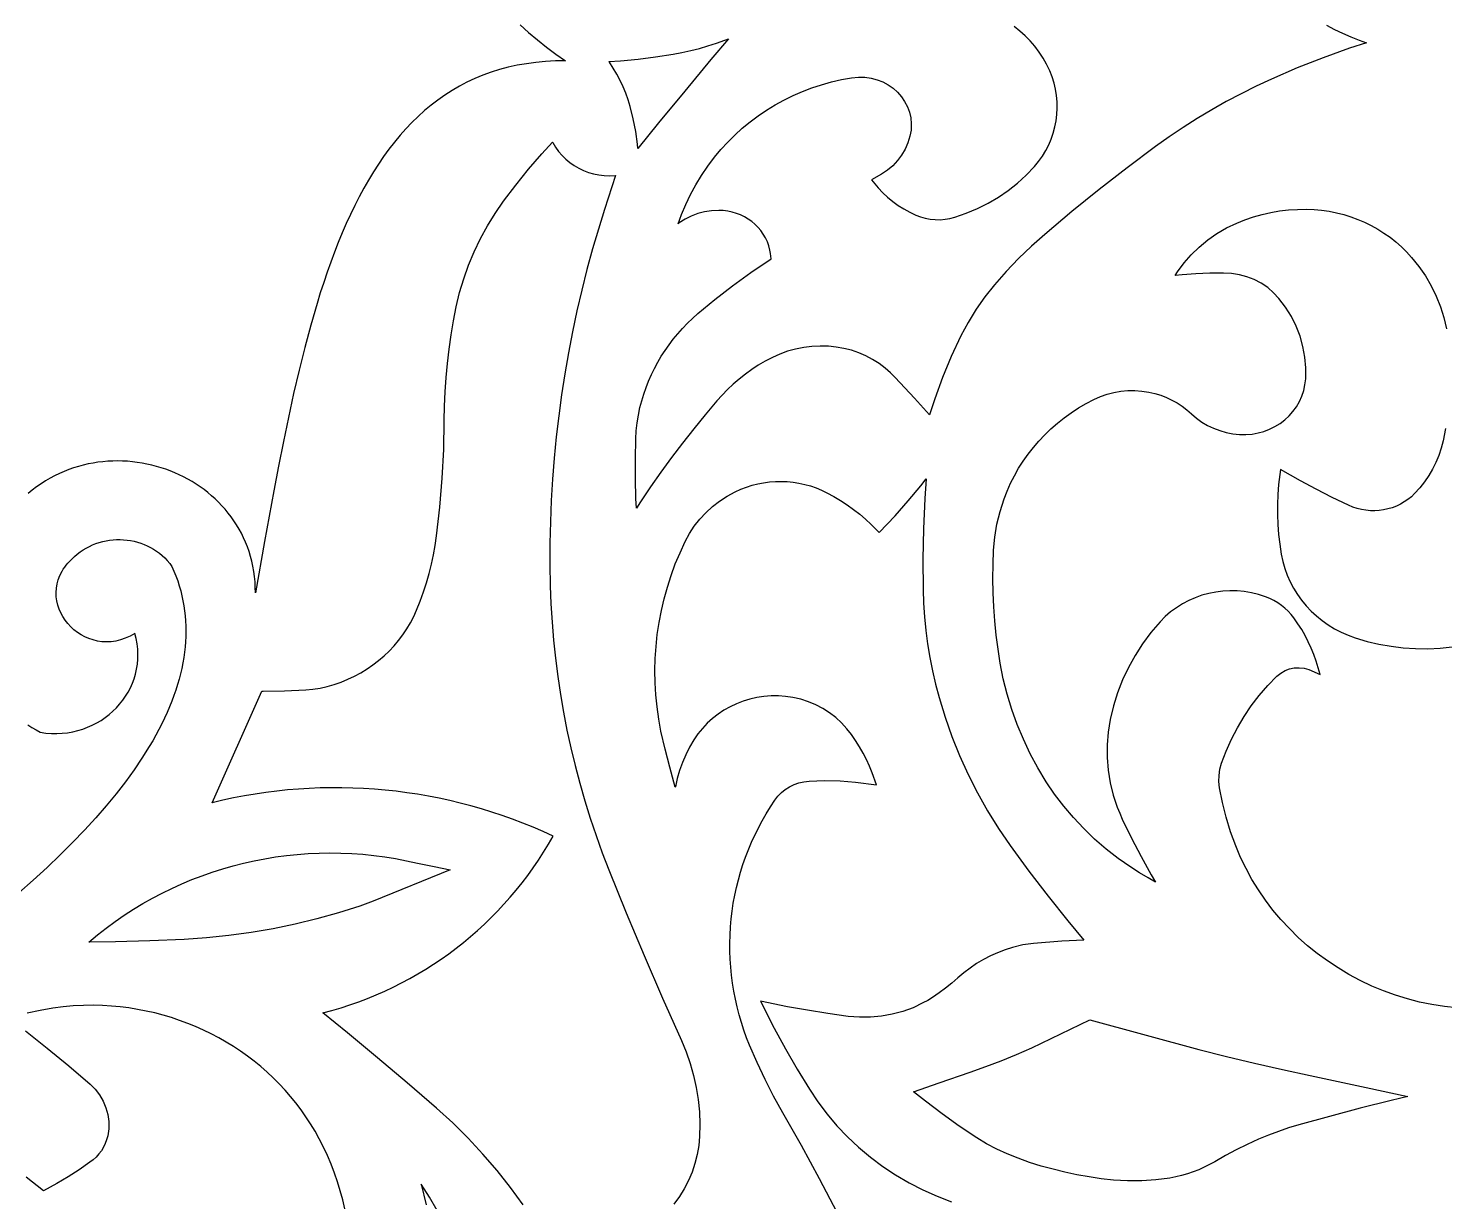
# Model space of a CAD drawing. Extents: x 2828 to 3228, y -800 to 800.
# Drawn here: x 2908.5 to 2993.7, y 64 to 134.5 of the extents above; entities that cross this region are included whole.
import ezdxf

# ---------------------------------------------------------------- set-up
doc = ezdxf.new("R2010")
doc.units = 0
doc.layers.add('LAYER_1', color=18, linetype='CONTINUOUS')

msp = doc.modelspace()

# ---------------------------------------------------------------- linework, layer by layer
at = {"layer": 'LAYER_1'}
for points in [[(2938.094, 134.715), (2938.602, 134.259), (2939.129, 133.816), (2939.676, 133.385), (2940.243, 132.968), (2940.829, 132.564), (2940.216, 132.553), (2939.619, 132.519), (2939.037, 132.463), (2938.47, 132.386), (2937.918, 132.288), (2937.38, 132.168), (2936.857, 132.028), (2936.347, 131.868), (2935.851, 131.688), (2935.369, 131.488), (2934.9, 131.268), (2934.444, 131.03), (2934, 130.773), (2933.569, 130.497), (2933.151, 130.204), (2932.744, 129.893), (2932.349, 129.564), (2931.965, 129.219), (2931.592, 128.856), (2931.23, 128.478), (2930.879, 128.083), (2930.539, 127.673), (2930.208, 127.247), (2929.887, 126.806), (2929.576, 126.35), (2929.274, 125.88), (2928.982, 125.396), (2928.698, 124.898), (2928.422, 124.387), (2928.155, 123.863), (2927.896, 123.326), (2927.645, 122.776), (2927.402, 122.214), (2927.165, 121.641), (2926.936, 121.056), (2926.713, 120.46), (2926.497, 119.853), (2926.288, 119.236), (2926.084, 118.608), (2925.886, 117.971), (2925.506, 116.668), (2925.146, 115.33), (2924.803, 113.96), (2924.476, 112.559), (2924.163, 111.131), (2923.862, 109.678), (2923.57, 108.203), (2923.285, 106.708), (2922.73, 103.671), (2922.18, 100.587), (2922.177, 100.917), (2922.16, 101.241), (2922.131, 101.559), (2922.089, 101.872), (2922.035, 102.18), (2921.97, 102.481), (2921.892, 102.777), (2921.804, 103.066), (2921.704, 103.35), (2921.594, 103.627), (2921.473, 103.898), (2921.343, 104.163), (2921.202, 104.42), (2921.052, 104.671), (2920.893, 104.916), (2920.724, 105.153), (2920.548, 105.383), (2920.362, 105.606), (2920.169, 105.822), (2919.969, 106.031), (2919.76, 106.232), (2919.545, 106.425), (2919.323, 106.61), (2919.094, 106.788), (2918.859, 106.957), (2918.618, 107.119), (2918.372, 107.272), (2918.12, 107.417), (2917.863, 107.554), (2917.602, 107.681), (2917.336, 107.801), (2917.065, 107.911), (2916.791, 108.013), (2916.514, 108.105), (2916.233, 108.188), (2915.949, 108.262), (2915.663, 108.327), (2915.374, 108.382), (2915.084, 108.428), (2914.791, 108.464), (2914.497, 108.49), (2914.202, 108.506), (2913.906, 108.512), (2913.609, 108.507), (2913.313, 108.493), (2913.016, 108.468), (2912.719, 108.432), (2912.424, 108.386), (2912.129, 108.329), (2911.835, 108.261), (2911.543, 108.182), (2911.253, 108.092), (2910.964, 107.991), (2910.679, 107.878), (2910.396, 107.754), (2910.115, 107.619), (2909.839, 107.471), (2909.566, 107.312), (2909.296, 107.141), (2909.031, 106.958), (2908.771, 106.762), (2908.515, 106.555)], [(2986.575, 134.692), (2987.051, 134.444), (2987.536, 134.213), (2988.028, 133.997), (2988.529, 133.798), (2988.961, 133.643), (2987.947, 133.316), (2986.363, 132.747), (2984.8, 132.129), (2983.259, 131.462), (2982.34, 131.032), (2981.435, 130.58), (2980.543, 130.106), (2979.664, 129.609), (2978.799, 129.091), (2977.949, 128.551), (2977.114, 127.99), (2976.295, 127.407), (2974.587, 126.135), (2972.907, 124.831), (2971.254, 123.496), (2969.628, 122.13), (2968.828, 121.415), (2968.056, 120.672), (2967.316, 119.9), (2966.608, 119.1), (2966.031, 118.378), (2965.501, 117.625), (2965.021, 116.842), (2964.591, 116.032), (2964.011, 114.788), (2963.485, 113.524), (2963.013, 112.241), (2962.703, 111.275), (2961.799, 112.277), (2960.641, 113.524), (2960.351, 113.812), (2960.04, 114.084), (2959.672, 114.362), (2959.282, 114.61), (2958.874, 114.826), (2958.449, 115.009), (2958.011, 115.16), (2957.56, 115.276), (2957.1, 115.357), (2956.632, 115.402), (2956.131, 115.413), (2955.633, 115.388), (2955.14, 115.327), (2954.653, 115.231), (2954.175, 115.101), (2953.709, 114.936), (2953.255, 114.738), (2952.818, 114.508), (2952.41, 114.262), (2952.016, 114.001), (2951.634, 113.724), (2951.265, 113.432), (2950.909, 113.126), (2950.567, 112.805), (2950.239, 112.471), (2949.927, 112.124), (2949.221, 111.289), (2948.532, 110.445), (2947.859, 109.588), (2947.203, 108.721), (2946.562, 107.842), (2945.938, 106.953), (2945.331, 106.053), (2945.082, 105.669), (2945.057, 106.246), (2945.029, 107.445), (2945.027, 108.646), (2945.049, 109.844), (2945.076, 110.32), (2945.126, 110.793), (2945.2, 111.262), (2945.299, 111.729), (2945.405, 112.133), (2945.526, 112.533), (2945.663, 112.928), (2945.816, 113.316), (2945.984, 113.698), (2946.167, 114.073), (2946.365, 114.442), (2946.578, 114.802), (2946.805, 115.155), (2947.046, 115.499), (2947.301, 115.835), (2947.569, 116.161), (2947.851, 116.478), (2948.146, 116.785), (2948.454, 117.081), (2948.775, 117.367), (2949.807, 118.223), (2950.87, 119.043), (2951.963, 119.829), (2953.189, 120.649), (2953.148, 120.971), (2953.114, 121.181), (2953.045, 121.438), (2952.954, 121.685), (2952.842, 121.92), (2952.711, 122.144), (2952.561, 122.354), (2952.394, 122.551), (2952.211, 122.733), (2952.014, 122.899), (2951.802, 123.049), (2951.578, 123.182), (2951.342, 123.297), (2951.097, 123.393), (2950.841, 123.469), (2950.578, 123.524), (2950.308, 123.558), (2950.031, 123.57), (2949.603, 123.548), (2949.183, 123.483), (2948.774, 123.376), (2948.381, 123.228), (2948.007, 123.041), (2947.654, 122.816), (2947.59, 122.765), (2947.794, 123.32), (2948.052, 123.928), (2948.34, 124.524), (2948.657, 125.106), (2949.003, 125.674), (2949.378, 126.225), (2949.78, 126.761), (2950.166, 127.227), (2950.574, 127.673), (2951.003, 128.098), (2951.45, 128.503), (2951.917, 128.887), (2952.401, 129.248), (2952.902, 129.587), (2953.419, 129.904), (2953.952, 130.196), (2954.498, 130.465), (2955.058, 130.709), (2955.63, 130.929), (2956.214, 131.123), (2956.808, 131.29), (2957.413, 131.431), (2958.022, 131.545), (2958.428, 131.586), (2958.82, 131.577), (2959.197, 131.523), (2959.558, 131.426), (2959.899, 131.289), (2960.217, 131.115), (2960.511, 130.908), (2960.776, 130.67), (2961.009, 130.404), (2961.208, 130.114), (2961.37, 129.802), (2961.492, 129.472), (2961.571, 129.127), (2961.605, 128.769), (2961.59, 128.401), (2961.523, 128.024), (2961.4, 127.628), (2961.233, 127.249), (2961.025, 126.892), (2960.777, 126.559), (2960.493, 126.254), (2960.173, 125.98), (2959.822, 125.738), (2959.217, 125.413), (2959.621, 124.922), (2959.894, 124.631), (2960.186, 124.358), (2960.494, 124.104), (2960.819, 123.869), (2961.159, 123.654), (2961.514, 123.46), (2961.883, 123.287), (2962.163, 123.181), (2962.451, 123.1), (2962.744, 123.045), (2963.041, 123.016), (2963.339, 123.012), (2963.637, 123.035), (2963.933, 123.084), (2964.224, 123.159), (2964.913, 123.395), (2965.58, 123.675), (2966.223, 123.998), (2966.84, 124.363), (2967.43, 124.768), (2967.988, 125.211), (2968.514, 125.692), (2969.005, 126.209), (2969.258, 126.515), (2969.486, 126.835), (2969.688, 127.167), (2969.866, 127.509), (2970.017, 127.86), (2970.143, 128.22), (2970.243, 128.586), (2970.316, 128.957), (2970.363, 129.333), (2970.383, 129.71), (2970.377, 130.09), (2970.343, 130.468), (2970.281, 130.846), (2970.192, 131.221), (2970.076, 131.591), (2969.931, 131.956), (2969.743, 132.348), (2969.529, 132.726), (2969.293, 133.086), (2969.033, 133.43), (2968.753, 133.756), (2968.451, 134.064), (2968.131, 134.351), (2967.792, 134.619)], [(2994.402, 75.639), (2993.652, 75.723), (2992.906, 75.841), (2992.166, 75.994), (2991.434, 76.183), (2990.71, 76.406), (2989.995, 76.664), (2989.292, 76.956), (2988.593, 77.287), (2987.915, 77.649), (2987.258, 78.04), (2986.624, 78.46), (2986.014, 78.907), (2985.428, 79.381), (2984.867, 79.88), (2984.332, 80.405), (2983.825, 80.953), (2983.346, 81.524), (2982.895, 82.116), (2982.475, 82.73), (2982.085, 83.364), (2981.728, 84.017), (2981.402, 84.688), (2981.111, 85.375), (2980.799, 86.232), (2980.533, 87.101), (2980.313, 87.982), (2980.14, 88.869), (2980.101, 89.243), (2980.109, 89.614), (2980.162, 89.982), (2980.261, 90.346), (2980.533, 91.072), (2980.85, 91.783), (2981.208, 92.474), (2981.607, 93.144), (2982.047, 93.792), (2982.525, 94.414), (2983.041, 95.011), (2983.59, 95.576), (2983.823, 95.766), (2984.075, 95.911), (2984.347, 96.014), (2984.631, 96.073), (2984.922, 96.088), (2985.214, 96.058), (2985.499, 95.982), (2986.187, 95.672), (2985.942, 96.486), (2985.804, 96.879), (2985.647, 97.264), (2985.473, 97.643), (2985.282, 98.014), (2985.074, 98.377), (2984.849, 98.731), (2984.606, 99.077), (2984.44, 99.285), (2984.259, 99.481), (2984.063, 99.664), (2983.855, 99.831), (2983.634, 99.984), (2983.401, 100.121), (2983.158, 100.241), (2982.906, 100.345), (2982.484, 100.483), (2982.056, 100.587), (2981.626, 100.66), (2981.193, 100.7), (2980.762, 100.709), (2980.332, 100.686), (2979.906, 100.633), (2979.487, 100.55), (2979.075, 100.437), (2978.672, 100.294), (2978.281, 100.122), (2977.904, 99.922), (2977.541, 99.694), (2977.195, 99.437), (2976.869, 99.154), (2976.563, 98.844), (2976.015, 98.201), (2975.515, 97.528), (2975.063, 96.826), (2974.66, 96.099), (2974.308, 95.348), (2974.008, 94.576), (2973.762, 93.785), (2973.57, 92.979), (2973.501, 92.597), (2973.447, 92.214), (2973.387, 91.451), (2973.387, 90.687), (2973.449, 89.926), (2973.57, 89.171), (2973.752, 88.426), (2973.992, 87.697), (2974.135, 87.335), (2974.293, 86.981), (2974.84, 85.85), (2975.42, 84.735), (2976.033, 83.636), (2976.289, 83.205), (2975.855, 83.451), (2975.317, 83.765), (2974.795, 84.096), (2974.041, 84.624), (2973.319, 85.187), (2972.63, 85.784), (2971.975, 86.413), (2971.355, 87.075), (2970.771, 87.766), (2970.225, 88.486), (2969.719, 89.233), (2969.217, 90.063), (2968.758, 90.914), (2968.343, 91.784), (2967.973, 92.671), (2967.648, 93.574), (2967.37, 94.491), (2967.138, 95.421), (2966.952, 96.363), (2966.821, 97.204), (2966.713, 98.048), (2966.628, 98.895), (2966.567, 99.743), (2966.53, 100.593), (2966.516, 101.443), (2966.525, 102.293), (2966.558, 103.142), (2966.629, 103.928), (2966.756, 104.705), (2966.941, 105.471), (2967.182, 106.226), (2967.367, 106.703), (2967.576, 107.17), (2967.807, 107.626), (2968.06, 108.07), (2968.334, 108.501), (2968.629, 108.918), (2968.944, 109.322), (2969.279, 109.71), (2969.632, 110.084), (2970.004, 110.441), (2970.394, 110.782), (2970.8, 111.105), (2971.224, 111.41), (2971.663, 111.697), (2972.118, 111.964), (2972.586, 112.211), (2972.975, 112.384), (2973.373, 112.523), (2973.782, 112.63), (2974.197, 112.702), (2974.618, 112.74), (2975.042, 112.744), (2975.466, 112.714), (2975.888, 112.648), (2976.247, 112.564), (2976.599, 112.456), (2976.94, 112.325), (2977.27, 112.171), (2977.587, 111.995), (2977.891, 111.798), (2978.18, 111.58), (2978.458, 111.336), (2978.754, 111.083), (2979.076, 110.852), (2979.417, 110.65), (2979.775, 110.478), (2980.147, 110.336), (2980.532, 110.226), (2980.926, 110.149), (2981.329, 110.105), (2981.713, 110.098), (2982.089, 110.128), (2982.455, 110.193), (2982.808, 110.291), (2983.146, 110.421), (2983.468, 110.581), (2983.771, 110.769), (2984.053, 110.983), (2984.312, 111.223), (2984.547, 111.486), (2984.754, 111.771), (2984.933, 112.075), (2985.08, 112.398), (2985.194, 112.738), (2985.273, 113.092), (2985.314, 113.455), (2985.325, 113.784), (2985.321, 114.111), (2985.266, 114.754), (2985.15, 115.389), (2984.975, 116.01), (2984.743, 116.613), (2984.453, 117.195), (2984.108, 117.752), (2983.709, 118.28), (2983.388, 118.624), (2983.03, 118.929), (2982.641, 119.192), (2982.225, 119.41), (2981.786, 119.582), (2981.328, 119.707), (2980.856, 119.782), (2980.377, 119.805), (2979.545, 119.789), (2978.717, 119.753), (2977.891, 119.695), (2977.47, 119.656), (2977.61, 119.882), (2978.002, 120.412), (2978.437, 120.909), (2978.912, 121.369), (2979.425, 121.791), (2979.974, 122.173), (2980.556, 122.512), (2981.17, 122.807), (2981.666, 123.006), (2982.174, 123.179), (2982.69, 123.325), (2983.214, 123.444), (2983.743, 123.534), (2984.278, 123.598), (2984.816, 123.633), (2985.357, 123.639), (2985.815, 123.621), (2986.27, 123.579), (2986.719, 123.514), (2987.162, 123.426), (2987.598, 123.316), (2988.027, 123.183), (2988.447, 123.029), (2988.857, 122.855), (2989.256, 122.659), (2989.645, 122.443), (2990.02, 122.207), (2990.383, 121.952), (2990.731, 121.678), (2991.065, 121.385), (2991.382, 121.074), (2991.682, 120.745), (2992.12, 120.199), (2992.513, 119.628), (2992.861, 119.032), (2993.163, 118.415), (2993.417, 117.779), (2993.622, 117.127), (2993.778, 116.46)], [(2993.722, 110.461), (2993.573, 109.712), (2993.46, 109.273), (2993.317, 108.845), (2993.144, 108.427), (2992.943, 108.023), (2992.713, 107.631), (2992.457, 107.255), (2992.173, 106.895), (2991.864, 106.553), (2991.667, 106.365), (2991.458, 106.196), (2991.237, 106.045), (2991.005, 105.912), (2990.765, 105.798), (2990.516, 105.703), (2990.261, 105.628), (2990, 105.571), (2989.736, 105.535), (2989.469, 105.518), (2989.201, 105.522), (2988.933, 105.546), (2988.666, 105.59), (2988.402, 105.656), (2988.142, 105.743), (2987.884, 105.852), (2986.913, 106.321), (2985.95, 106.81), (2984.998, 107.318), (2983.794, 107.992), (2983.689, 107.1), (2983.642, 106.501), (2983.618, 105.901), (2983.616, 105.3), (2983.639, 104.7), (2983.684, 104.101), (2983.752, 103.503), (2983.843, 102.906), (2983.934, 102.476), (2984.054, 102.054), (2984.204, 101.644), (2984.381, 101.247), (2984.584, 100.864), (2984.813, 100.495), (2985.067, 100.143), (2985.345, 99.808), (2985.645, 99.492), (2985.967, 99.195), (2986.309, 98.918), (2986.671, 98.663), (2987.052, 98.431), (2987.45, 98.222), (2987.866, 98.039), (2988.296, 97.881), (2989.004, 97.671), (2989.721, 97.5), (2990.446, 97.371), (2991.178, 97.281), (2991.913, 97.233), (2992.651, 97.225), (2993.389, 97.259), (2994.127, 97.334)], [(2957.145, 63.351), (2956.092, 65.366), (2955.004, 67.366), (2953.881, 69.345), (2953.331, 70.335), (2952.816, 71.339), (2952.335, 72.358), (2951.889, 73.392), (2951.71, 73.847), (2951.545, 74.305), (2951.395, 74.768), (2951.259, 75.234), (2951.138, 75.704), (2951.032, 76.176), (2950.94, 76.651), (2950.863, 77.128), (2950.8, 77.607), (2950.753, 78.087), (2950.72, 78.569), (2950.702, 79.052), (2950.699, 79.536), (2950.712, 80.02), (2950.739, 80.504), (2950.781, 80.988), (2950.837, 81.464), (2950.909, 81.937), (2950.995, 82.408), (2951.095, 82.875), (2951.211, 83.339), (2951.34, 83.799), (2951.484, 84.255), (2951.642, 84.706), (2952, 85.596), (2952.414, 86.466), (2952.641, 86.89), (2952.882, 87.309), (2953.136, 87.722), (2953.401, 88.125), (2953.588, 88.367), (2953.799, 88.581), (2954.033, 88.77), (2954.288, 88.931), (2954.561, 89.063), (2954.849, 89.165), (2955.151, 89.234), (2955.465, 89.27), (2956.396, 89.3), (2957.329, 89.281), (2958.26, 89.213), (2959.511, 89.055), (2959.263, 89.767), (2959.1, 90.171), (2958.918, 90.568), (2958.717, 90.956), (2958.499, 91.335), (2958.262, 91.705), (2958.008, 92.064), (2957.735, 92.414), (2957.419, 92.767), (2957.071, 93.09), (2956.695, 93.381), (2956.295, 93.638), (2955.873, 93.86), (2955.43, 94.045), (2954.97, 94.192), (2954.496, 94.299), (2954.055, 94.362), (2953.616, 94.392), (2953.179, 94.389), (2952.747, 94.355), (2952.322, 94.291), (2951.904, 94.196), (2951.496, 94.071), (2951.099, 93.918), (2950.716, 93.737), (2950.347, 93.529), (2949.994, 93.295), (2949.66, 93.034), (2949.346, 92.749), (2949.054, 92.439), (2948.785, 92.105), (2948.542, 91.75), (2948.283, 91.306), (2948.052, 90.851), (2947.851, 90.384), (2947.678, 89.907), (2947.536, 89.421), (2947.424, 88.927), (2947.422, 88.915), (2947.091, 90.118), (2946.803, 91.194), (2946.559, 92.277), (2946.426, 93), (2946.324, 93.726), (2946.252, 94.453), (2946.21, 95.181), (2946.198, 95.909), (2946.216, 96.636), (2946.264, 97.361), (2946.341, 98.084), (2946.448, 98.803), (2946.585, 99.518), (2946.75, 100.228), (2946.945, 100.932), (2947.17, 101.629), (2947.423, 102.319), (2947.705, 103), (2948.015, 103.67), (2948.271, 104.143), (2948.564, 104.589), (2948.895, 105.01), (2949.26, 105.403), (2949.657, 105.767), (2950.086, 106.099), (2950.543, 106.397), (2951.029, 106.661), (2951.357, 106.81), (2951.692, 106.939), (2952.033, 107.047), (2952.379, 107.135), (2952.729, 107.203), (2953.082, 107.25), (2953.436, 107.277), (2953.792, 107.283), (2954.147, 107.269), (2954.5, 107.235), (2954.852, 107.18), (2955.2, 107.105), (2955.544, 107.009), (2955.882, 106.893), (2956.215, 106.757), (2956.54, 106.6), (2956.955, 106.374), (2957.36, 106.132), (2957.754, 105.874), (2958.135, 105.6), (2958.505, 105.312), (2958.862, 105.01), (2959.205, 104.693), (2959.683, 104.215), (2960.641, 105.222), (2961.429, 106.108), (2962.187, 107.018), (2962.507, 107.43), (2962.425, 106.265), (2962.343, 104.44), (2962.308, 102.614), (2962.319, 100.786), (2962.347, 99.966), (2962.402, 99.147), (2962.482, 98.331), (2962.589, 97.517), (2962.721, 96.707), (2962.88, 95.901), (2963.064, 95.099), (2963.274, 94.302), (2963.634, 93.119), (2964.045, 91.952), (2964.508, 90.804), (2965.021, 89.676), (2965.583, 88.569), (2966.194, 87.485), (2966.852, 86.426), (2967.558, 85.394), (2968.679, 83.861), (2969.832, 82.351), (2971.017, 80.864), (2971.975, 79.712), (2970.665, 79.653), (2968.95, 79.518), (2968.319, 79.428), (2967.699, 79.278), (2967.241, 79.13), (2966.796, 78.958), (2966.363, 78.763), (2965.942, 78.544), (2965.536, 78.302), (2965.144, 78.038), (2964.768, 77.753), (2964.413, 77.45), (2964.045, 77.13), (2963.667, 76.828), (2963.277, 76.54), (2962.875, 76.268), (2962.594, 76.095), (2962.308, 75.936), (2961.711, 75.655), (2961.094, 75.428), (2960.459, 75.256), (2959.81, 75.139), (2959.151, 75.079), (2958.485, 75.076), (2958.154, 75.097), (2957.819, 75.132), (2956.595, 75.301), (2955.374, 75.496), (2954.158, 75.715), (2952.539, 76.041), (2953.366, 74.419), (2954.039, 73.179), (2954.745, 71.956), (2955.483, 70.748), (2955.991, 69.989), (2956.543, 69.26), (2957.136, 68.562), (2957.769, 67.897), (2958.44, 67.268), (2959.147, 66.675), (2959.89, 66.119), (2960.666, 65.604), (2961.471, 65.131), (2962.301, 64.702), (2963.154, 64.32), (2964.027, 63.984)], [(2908.508, 92.645), (2908.747, 92.494), (2908.993, 92.348), (2909.246, 92.209), (2909.584, 92.16), (2909.918, 92.134), (2910.247, 92.129), (2910.571, 92.144), (2910.89, 92.179), (2911.202, 92.233), (2911.507, 92.305), (2911.804, 92.395), (2912.092, 92.503), (2912.372, 92.626), (2912.642, 92.766), (2912.901, 92.921), (2913.15, 93.09), (2913.387, 93.272), (2913.611, 93.468), (2913.823, 93.676), (2914.021, 93.896), (2914.205, 94.127), (2914.374, 94.369), (2914.528, 94.62), (2914.666, 94.88), (2914.787, 95.149), (2914.89, 95.425), (2914.976, 95.708), (2915.042, 95.998), (2915.09, 96.294), (2915.117, 96.594), (2915.124, 96.899), (2915.11, 97.207), (2915.073, 97.519), (2915.014, 97.832), (2914.932, 98.148), (2914.645, 97.985), (2914.357, 97.854), (2914.07, 97.755), (2913.785, 97.687), (2913.502, 97.647), (2913.224, 97.635), (2912.95, 97.65), (2912.683, 97.689), (2912.423, 97.752), (2912.172, 97.837), (2911.931, 97.943), (2911.7, 98.068), (2911.482, 98.211), (2911.277, 98.372), (2911.086, 98.548), (2910.91, 98.738), (2910.752, 98.94), (2910.611, 99.155), (2910.488, 99.379), (2910.386, 99.612), (2910.305, 99.853), (2910.247, 100.099), (2910.212, 100.35), (2910.201, 100.605), (2910.216, 100.862), (2910.259, 101.119), (2910.329, 101.376), (2910.428, 101.63), (2910.558, 101.882), (2910.635, 102.006), (2910.72, 102.128), (2910.813, 102.25), (2910.914, 102.369), (2911.023, 102.487), (2911.141, 102.602), (2911.302, 102.76), (2911.47, 102.907), (2911.645, 103.042), (2911.825, 103.166), (2912.011, 103.278), (2912.201, 103.38), (2912.396, 103.47), (2912.595, 103.549), (2912.797, 103.616), (2913.002, 103.673), (2913.209, 103.718), (2913.418, 103.753), (2913.628, 103.776), (2913.839, 103.789), (2914.05, 103.79), (2914.26, 103.781), (2914.47, 103.761), (2914.679, 103.73), (2914.885, 103.688), (2915.089, 103.635), (2915.291, 103.572), (2915.488, 103.498), (2915.682, 103.413), (2915.872, 103.318), (2916.056, 103.212), (2916.235, 103.096), (2916.407, 102.969), (2916.574, 102.831), (2916.733, 102.684), (2916.884, 102.525), (2917.028, 102.357), (2917.162, 102.178), (2917.288, 101.889), (2917.404, 101.598), (2917.509, 101.305), (2917.604, 101.01), (2917.689, 100.713), (2917.764, 100.415), (2917.829, 100.114), (2917.884, 99.812), (2917.929, 99.508), (2917.964, 99.203), (2917.989, 98.895), (2918.003, 98.586), (2918.008, 98.275), (2918.003, 97.962), (2917.987, 97.647), (2917.962, 97.331), (2917.927, 97.013), (2917.881, 96.693), (2917.826, 96.371), (2917.761, 96.048), (2917.685, 95.723), (2917.6, 95.396), (2917.505, 95.068), (2917.4, 94.738), (2917.284, 94.406), (2917.159, 94.072), (2917.024, 93.737), (2916.879, 93.4), (2916.725, 93.062), (2916.56, 92.722), (2916.385, 92.38), (2916.201, 92.036), (2916.006, 91.691), (2915.802, 91.345), (2915.364, 90.646), (2914.886, 89.942), (2914.37, 89.231), (2913.813, 88.513), (2913.218, 87.79), (2912.583, 87.06), (2911.91, 86.324), (2911.197, 85.582), (2910.445, 84.835), (2909.655, 84.081), (2908.826, 83.321), (2907.957, 82.555)], [(2927.557, 63.568), (2927.431, 64.113), (2927.286, 64.653), (2927.122, 65.188), (2926.939, 65.719), (2926.737, 66.244), (2926.516, 66.763), (2926.276, 67.275), (2926.018, 67.78), (2925.767, 68.231), (2925.502, 68.671), (2925.221, 69.101), (2924.927, 69.519), (2924.618, 69.926), (2924.296, 70.321), (2923.961, 70.705), (2923.613, 71.077), (2923.253, 71.436), (2922.881, 71.783), (2922.498, 72.118), (2922.103, 72.439), (2921.697, 72.748), (2921.281, 73.043), (2920.855, 73.324), (2920.419, 73.591), (2919.974, 73.845), (2919.521, 74.084), (2919.058, 74.308), (2918.588, 74.518), (2918.11, 74.713), (2917.625, 74.893), (2917.133, 75.057), (2916.634, 75.205), (2916.129, 75.337), (2915.619, 75.454), (2915.103, 75.554), (2914.582, 75.637), (2914.057, 75.703), (2913.527, 75.753), (2912.994, 75.785), (2912.458, 75.799), (2911.844, 75.793), (2911.231, 75.76), (2910.621, 75.701), (2910.013, 75.617), (2909.238, 75.479), (2908.469, 75.315)], [(2908.353, 74.254), (2909.671, 73.217), (2910.966, 72.154), (2912.242, 71.062), (2912.552, 70.753), (2912.817, 70.409), (2913.033, 70.037), (2913.197, 69.644), (2913.308, 69.234), (2913.364, 68.812), (2913.362, 68.383), (2913.302, 67.955), (2913.239, 67.717), (2913.155, 67.488), (2913.049, 67.268), (2912.923, 67.06), (2912.778, 66.863), (2912.614, 66.68), (2912.432, 66.512), (2912.236, 66.361), (2911.584, 65.918), (2910.92, 65.497), (2910.243, 65.095), (2909.439, 64.648), (2908.405, 65.471)]]:
    msp.add_lwpolyline(points, dxfattribs=at)
for points in [[(2946.419, 128.829), (2945.176, 127.291), (2945.152, 127.556), (2945.043, 128.313), (2944.895, 129.064), (2944.709, 129.807), (2944.586, 130.211), (2944.444, 130.608), (2944.284, 130.997), (2944.105, 131.38), (2943.907, 131.754), (2943.692, 132.119), (2943.46, 132.475), (2943.425, 132.523), (2944.124, 132.568), (2945.184, 132.668), (2946.24, 132.799), (2947.292, 132.961), (2947.821, 133.059), (2948.346, 133.173), (2948.867, 133.304), (2949.382, 133.45), (2949.893, 133.613), (2950.398, 133.791), (2950.623, 133.878), (2949.564, 132.629), (2947.988, 130.74)], [(2965.545, 67.838), (2964.492, 68.537), (2963.461, 69.268), (2962.455, 70.028), (2961.75, 70.595), (2963.278, 71.139), (2965.151, 71.786), (2966.089, 72.116), (2967.019, 72.468), (2967.94, 72.841), (2968.854, 73.235), (2972.341, 74.925), (2978.891, 73.132), (2980.56, 72.714), (2982.233, 72.315), (2983.911, 71.935), (2985.593, 71.574), (2988.955, 70.863), (2991.457, 70.322), (2990.448, 70.08), (2988.592, 69.612), (2986.741, 69.123), (2984.895, 68.613), (2984.28, 68.428), (2983.672, 68.221), (2983.071, 67.994), (2982.48, 67.747), (2981.805, 67.439), (2981.141, 67.112), (2980.488, 66.765), (2979.85, 66.4), (2979.533, 66.222), (2979.211, 66.061), (2978.882, 65.915), (2978.546, 65.784), (2978.204, 65.668), (2977.856, 65.567), (2977.504, 65.483), (2977.147, 65.415), (2976.304, 65.301), (2975.457, 65.243), (2974.607, 65.241), (2973.757, 65.295), (2973.023, 65.377), (2972.292, 65.483), (2971.565, 65.612), (2970.843, 65.765), (2970.127, 65.94), (2969.418, 66.139), (2968.716, 66.36), (2968.022, 66.604), (2967.376, 66.863), (2966.747, 67.155), (2966.136, 67.48)]]:
    msp.add_lwpolyline(points, close=True, dxfattribs=at)
for points in [[(2938.279, 63.81), (2937.515, 64.857), (2936.709, 65.873), (2935.86, 66.858), (2934.97, 67.81), (2934.04, 68.728), (2933.072, 69.61), (2931.306, 71.139), (2929.522, 72.649), (2927.722, 74.139), (2926.236, 75.342, 0.205224), (2940.087, 85.968), (2939.482, 86.243), (2938.872, 86.504), (2938.258, 86.752), (2937.64, 86.985), (2937.018, 87.206), (2936.393, 87.413), (2935.764, 87.606), (2935.132, 87.785), (2934.497, 87.951), (2933.86, 88.103), (2933.219, 88.242), (2932.577, 88.366), (2931.932, 88.478), (2931.286, 88.575), (2930.638, 88.659), (2929.989, 88.729), (2929.338, 88.785), (2928.686, 88.828), (2928.034, 88.856), (2927.381, 88.871), (2926.728, 88.873), (2926.075, 88.86), (2925.422, 88.834), (2924.769, 88.794), (2924.117, 88.74), (2923.466, 88.672), (2922.816, 88.59), (2922.167, 88.494), (2921.519, 88.385), (2920.874, 88.262), (2920.23, 88.124), (2919.588, 87.973), (2922.57, 94.667), (2922.652, 94.668), (2923.93, 94.699), (2925.209, 94.758), (2925.643, 94.796), (2926.074, 94.862), (2926.501, 94.955), (2926.919, 95.076), (2927.338, 95.223), (2927.745, 95.391), (2928.14, 95.578), (2928.523, 95.785), (2928.892, 96.011), (2929.248, 96.255), (2929.588, 96.516), (2929.913, 96.795), (2930.222, 97.089), (2930.515, 97.4), (2930.79, 97.725), (2931.046, 98.064), (2931.284, 98.418), (2931.502, 98.784), (2931.699, 99.163), (2931.875, 99.552), (2932.091, 100.093), (2932.288, 100.639), (2932.466, 101.19), (2932.626, 101.746), (2932.767, 102.306), (2932.889, 102.871), (2932.992, 103.439), (2933.076, 104.011), (2933.272, 105.738), (2933.415, 107.469), (2933.503, 109.203), (2933.536, 110.936), (2933.55, 111.8), (2933.586, 112.661), (2933.644, 113.519), (2933.723, 114.377), (2933.824, 115.232), (2933.947, 116.085), (2934.091, 116.935), (2934.256, 117.78), (2934.458, 118.628), (2934.704, 119.463), (2934.994, 120.283), (2935.328, 121.087), (2935.705, 121.874), (2936.125, 122.643), (2936.586, 123.39), (2937.089, 124.117), (2937.828, 125.094), (2938.601, 126.048), (2939.407, 126.978), (2940.045, 127.669), (2940.054, 127.65), (2940.218, 127.373), (2940.404, 127.113), (2940.612, 126.871), (2940.838, 126.649), (2941.082, 126.447), (2941.342, 126.266), (2941.616, 126.106), (2941.903, 125.969), (2942.202, 125.855), (2942.51, 125.765), (2942.827, 125.7), (2943.151, 125.66), (2943.479, 125.647), (2943.812, 125.661), (2943.826, 125.663), (2943.171, 123.619), (2942.798, 122.444), (2942.45, 121.26), (2942.112, 120.021), (2941.798, 118.777), (2941.507, 117.528), (2941.24, 116.275), (2940.997, 115.018), (2940.778, 113.757), (2940.583, 112.493), (2940.411, 111.226), (2940.264, 109.956), (2940.141, 108.683), (2940.041, 107.409), (2939.966, 106.133), (2939.915, 104.855), (2939.888, 103.576), (2939.885, 102.297), (2939.906, 101.016), (2939.947, 99.922), (2940.012, 98.829), (2940.102, 97.739), (2940.215, 96.652), (2940.353, 95.567), (2940.514, 94.486), (2940.7, 93.409), (2940.909, 92.336), (2941.142, 91.267), (2941.399, 90.203), (2941.679, 89.144), (2941.983, 88.091), (2942.31, 87.043), (2942.661, 86.002), (2943.035, 84.967), (2943.432, 83.94), (2944.478, 81.36), (2945.553, 78.792), (2946.657, 76.235), (2947.789, 73.692), (2948.077, 72.999), (2948.322, 72.296), (2948.524, 71.583), (2948.682, 70.86), (2948.798, 70.13), (2948.869, 69.395), (2948.896, 68.655), (2948.879, 67.915), (2948.828, 67.366), (2948.736, 66.825), (2948.602, 66.294), (2948.428, 65.774), (2948.214, 65.267), (2947.961, 64.776), (2947.67, 64.303), (2947.34, 63.847)], [(2936.019, 36.963, 0.225446), (2932.143, 65.048), (2932.449, 63.799)]]:
    msp.add_lwpolyline(points, format="xyb", dxfattribs=at)
msp.add_lwpolyline([(2931.919, 84.339), (2932.926, 84.149), (2933.881, 83.931), (2929.263, 82.046), (2928.457, 81.75), (2927.175, 81.345), (2925.879, 80.985), (2924.57, 80.668), (2923.251, 80.396), (2921.923, 80.168), (2920.586, 79.985), (2919.243, 79.847), (2917.893, 79.755), (2915.837, 79.666), (2913.778, 79.611), (2912.169, 79.598, -0.240278)], format="xyb", close=True, dxfattribs=at)

doc.saveas('drawing.dxf')
